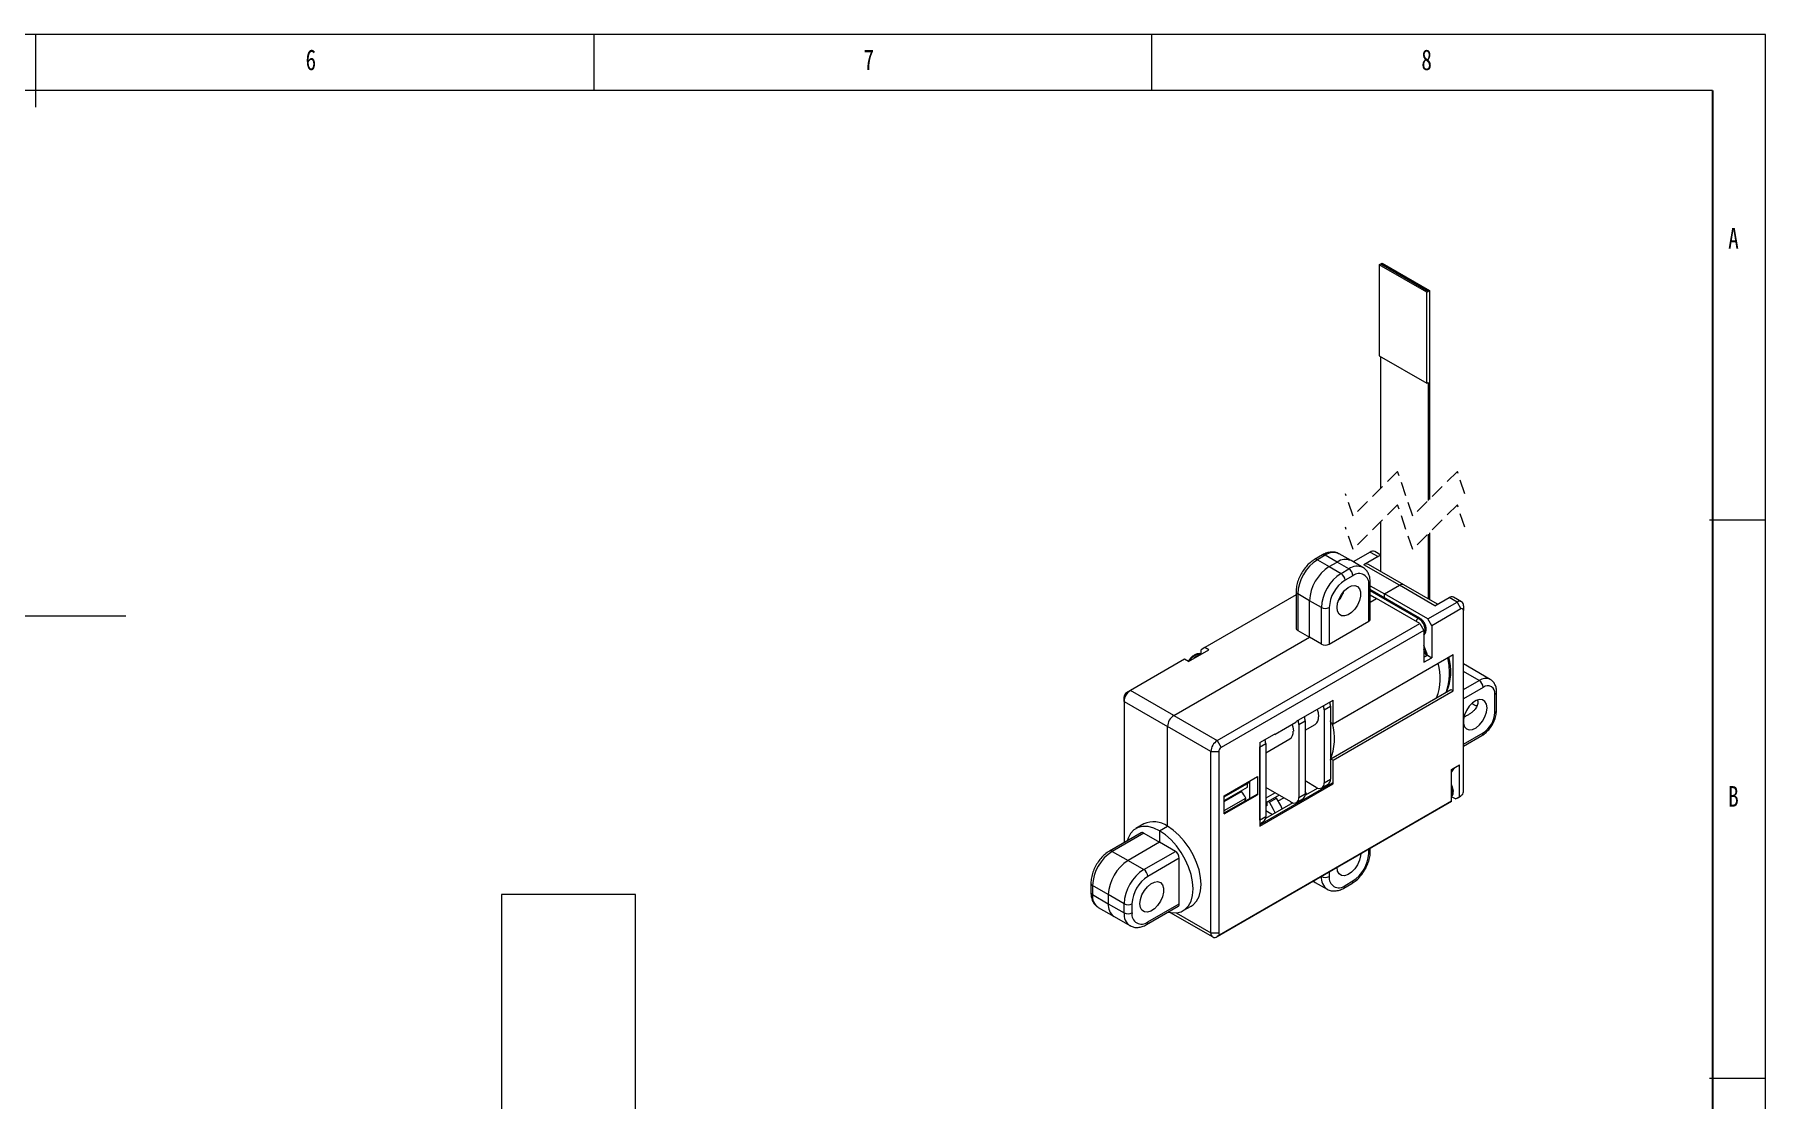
# Paper-space layout '시트1_KOR' of a CAD drawing. Header units: millimetres. Extents: x 5 to 415, y 5 to 292.
# Drawn here: x 259.9 to 415, y 196.6 to 292 of the extents above; entities that cross this region are included whole.
import ezdxf

# ---------------------------------------------------------------- set-up
doc = ezdxf.new("R2010")
doc.units = ezdxf.units.MM
doc.linetypes.add('CENTERX2', pattern=[20.32, 12.7, -2.54, 2.54, -2.54])
doc.linetypes.add('HIDDEN', pattern=[1.905, 1.27, -0.635])
doc.layers.add('CENTER_LINE', color=7, linetype='CENTERX2')
doc.layers.add('NOTES', color=7, linetype='Continuous')
doc.styles.add('SLDTEXTSTYLE1', font='TXT', dxfattribs={"width": 0.75})

psp = doc.layouts.new('시트1_KOR')

# ---------------------------------------------------------------- linework, layer by layer
at = {"color": 7, "linetype": 'Continuous', "lineweight": 18}
for p, q in [((415, 292), (5, 292)), ((260, 285.5), (260, 292)), ((310, 292), (310, 287)), ((360, 287), (360, 292)), ((415, 5), (415, 292)), ((410.25, 287), (10, 287)), ((380.542, 271.458), (380.648, 271.52)), ((380.648, 271.52), (384.89, 269.071)), ((380.4, 271.377), (380.542, 271.458)), ((384.643, 268.927), (380.4, 271.377)), ((380.4, 271.377), (380.4, 263.211)), ((384.784, 269.009), (380.542, 271.458)), ((380.542, 271.458), (384.784, 269.009)), ((384.643, 268.927), (384.784, 269.009)), ((384.643, 260.762), (384.643, 268.927)), ((384.784, 269.009), (384.89, 269.071)), ((384.784, 269.009), (384.784, 269.009)), ((384.89, 269.071), (384.89, 250.36)), ((380.4, 263.211), (384.643, 260.762)), ((380.542, 251.361), (380.542, 263.13)), ((384.643, 260.762), (384.784, 260.844)), ((384.784, 260.844), (384.784, 250.254)), ((380.542, 243.889), (380.542, 248.361)), ((415, 248.5), (410, 248.5)), ((384.784, 247.254), (384.784, 241.44)), ((384.89, 247.36), (384.89, 241.378)), ((375.307, 245.379), (374.599, 244.971)), ((375.557, 245.354), (374.849, 244.946)), ((376.617, 244.742), (375.557, 245.354)), ((377.867, 244.866), (376.806, 245.478)), ((379.587, 245.639), (378.057, 244.756)), ((380.294, 245.231), (379.021, 244.496)), ((379.587, 245.639), (380.294, 245.231)), ((380.542, 245.358), (379.987, 245.679)), ((374.849, 244.946), (375.91, 244.334)), ((375.91, 244.334), (376.617, 244.742)), ((375.91, 244.334), (376.971, 243.721)), ((377.678, 244.129), (376.617, 244.742)), ((376.971, 243.721), (377.678, 244.129)), ((378.928, 244.253), (377.867, 244.866)), ((382.203, 242.659), (379.021, 244.496)), ((382.603, 242.699), (379.421, 244.536)), ((372.935, 242.088), (372.935, 238.822)), ((378.031, 243.517), (377.324, 243.109)), ((379.446, 239.434), (379.446, 242.7)), ((379.592, 239.638), (379.592, 242.904)), ((379.592, 242.615), (380.86, 241.883)), ((384.034, 239.708), (379.592, 242.272)), ((380.86, 241.883), (382.203, 242.659)), ((385.385, 240.822), (382.203, 242.659)), ((385.62, 240.957), (382.603, 242.699)), ((372.935, 241.799), (364.773, 237.087)), ((374.142, 241.272), (373.082, 241.884)), ((373.082, 241.884), (373.082, 238.618)), ((375.203, 240.659), (374.142, 241.272)), ((374.142, 238.006), (374.142, 241.272)), ((375.203, 237.393), (375.203, 240.659)), ((375.91, 240.659), (375.91, 237.393)), ((379.592, 241.799), (380.153, 241.475)), ((379.592, 241.152), (380.153, 241.475)), ((384.042, 239.23), (380.153, 241.475)), ((384.749, 239.638), (380.86, 241.883)), ((380.86, 241.54), (380.86, 241.883)), ((384.749, 239.638), (387.365, 241.149)), ((387.719, 240.536), (385.102, 239.026)), ((385.385, 240.822), (386.658, 241.557)), ((387.365, 241.149), (386.658, 241.557)), ((387.765, 241.188), (387.058, 241.596)), ((387.365, 241.149), (387.719, 240.536)), ((387.931, 240.822), (387.931, 240.414)), ((365.869, 228.739), (384.042, 239.23)), ((375.91, 237.393), (379.446, 239.434)), ((384.042, 239.23), (384.395, 238.618)), ((385.102, 239.026), (384.749, 239.638)), ((385.102, 239.026), (385.102, 236.168)), ((387.931, 224.165), (387.931, 240.414)), ((361.98, 230.984), (374.142, 238.006)), ((384.395, 238.618), (366.223, 228.127)), ((373.082, 238.618), (374.142, 238.006)), ((375.203, 237.393), (374.142, 238.006)), ((384.395, 238.618), (384.395, 235.76)), ((384.395, 238.184), (384.497, 238.329)), ((362.935, 236.026), (358.091, 233.23)), ((363.288, 235.822), (362.935, 236.026)), ((363.288, 235.822), (365.127, 236.883)), ((364.773, 237.087), (364.42, 236.883)), ((364.42, 236.501), (364.42, 236.883)), ((365.127, 236.883), (364.773, 237.087)), ((376.264, 230.249), (387.012, 236.454)), ((384.717, 236.42), (384.395, 237.249)), ((384.395, 235.76), (385.102, 236.168)), ((384.709, 236.395), (385.102, 236.168)), ((387.012, 233.188), (387.012, 236.454)), ((390.345, 234.225), (387.931, 235.619)), ((358.091, 233.23), (357.737, 233.025)), ((361.98, 230.984), (358.091, 233.23)), ((376.058, 227.101), (386.807, 233.306)), ((376.264, 226.983), (387.012, 233.188)), ((386.807, 233.306), (387.012, 233.188)), ((390.759, 231.268), (390.759, 232.901)), ((390.906, 231.472), (390.906, 233.105)), ((357.525, 232.25), (357.525, 232.658)), ((357.525, 232.25), (361.414, 230.005)), ((357.525, 232.25), (357.525, 219.6)), ((372.976, 230.474), (376.264, 232.372)), ((375.45, 231.494), (376.016, 231.821)), ((375.45, 231.494), (375.45, 224.962)), ((376.016, 231.821), (376.016, 225.289)), ((376.264, 230.249), (376.264, 232.372)), ((365.303, 227.759), (361.414, 230.005)), ((361.414, 221.063), (361.414, 230.005)), ((361.98, 230.984), (365.869, 228.739)), ((372.905, 230.351), (371.066, 229.29)), ((372.905, 230.351), (372.976, 230.474)), ((373.188, 230.188), (373.753, 230.515)), ((373.188, 230.188), (373.188, 223.656)), ((373.753, 230.515), (373.753, 223.982)), ((373.753, 229.68), (374.645, 230.195)), ((376.058, 230.367), (376.016, 230.525)), ((376.058, 230.367), (376.264, 230.249)), ((365.869, 228.739), (366.223, 228.127)), ((369.652, 228.147), (370.218, 228.474)), ((369.652, 228.147), (369.652, 221.615)), ((369.688, 228.576), (370.996, 229.331)), ((369.688, 228.576), (369.688, 221.064)), ((370.218, 227.639), (372.382, 228.889)), ((370.218, 228.474), (370.218, 221.941)), ((370.996, 229.331), (371.066, 229.29)), ((371.066, 229.29), (370.996, 229.331)), ((387.931, 228.241), (389.595, 229.202)), ((365.303, 227.759), (366.011, 227.759)), ((365.303, 211.51), (365.303, 227.759)), ((366.011, 227.759), (366.011, 211.51)), ((376.016, 226.992), (376.058, 227.101)), ((376.058, 227.101), (376.264, 226.983)), ((376.264, 224.86), (376.264, 226.983)), ((386.87, 226.165), (387.577, 226.573)), ((387.577, 223.716), (387.577, 226.573)), ((366.506, 223.799), (369.475, 225.514)), ((368.768, 225.105), (368.768, 223.541)), ((369.475, 225.514), (369.475, 223.881)), ((374.743, 224.554), (373.753, 225.125)), ((375.45, 224.962), (376.016, 225.289)), ((386.87, 225.925), (387.109, 226.265)), ((386.87, 223.307), (386.87, 226.165)), ((366.506, 223.696), (368.588, 224.899)), ((366.506, 223.375), (368.59, 224.578)), ((369.416, 223.915), (366.506, 222.235)), ((366.506, 222.166), (369.475, 223.881)), ((366.506, 222.166), (366.506, 223.799)), ((366.506, 222.476), (368.448, 223.597)), ((369.475, 223.881), (369.416, 223.915)), ((376.158, 224.921), (369.688, 221.186)), ((369.688, 221.064), (376.264, 224.86)), ((372.481, 223.247), (370.218, 224.554)), ((371.066, 224.064), (370.218, 223.574)), ((371.42, 223.86), (370.218, 223.166)), ((370.557, 223.215), (371.193, 223.582)), ((371.066, 223.655), (371.193, 223.582)), ((371.342, 223.336), (371.835, 223.62)), ((372.981, 223.198), (373.546, 223.524)), ((373.188, 223.656), (373.753, 223.982)), ((374.903, 224.483), (373.735, 223.808)), ((375.243, 224.504), (375.809, 224.831)), ((375.708, 224.772), (375.804, 224.717)), ((376.158, 224.921), (376.264, 224.86)), ((386.957, 224.571), (386.87, 224.795)), ((387.224, 223.511), (386.87, 223.716)), ((387.224, 223.511), (387.577, 223.716)), ((387.365, 223.593), (387.224, 223.511)), ((387.365, 223.593), (387.719, 223.797)), ((387.577, 223.716), (387.719, 223.797)), ((386.517, 223.103), (365.869, 211.184)), ((366.223, 211.388), (386.87, 223.307)), ((366.506, 222.268), (368.363, 223.341)), ((369.652, 221.615), (370.218, 221.941)), ((372.64, 223.176), (370.2, 221.767)), ((370.218, 222.961), (370.324, 222.9)), ((370.218, 222.472), (370.819, 222.125)), ((370.324, 223.227), (370.324, 222.9)), ((370.43, 223.288), (370.557, 223.215)), ((386.87, 223.307), (386.517, 223.103)), ((359.043, 220.476), (356.215, 218.843)), ((359.293, 220.451), (356.465, 218.818)), ((359.29, 221.274), (358.582, 220.866)), ((359.293, 220.451), (360.707, 219.635)), ((360.707, 220.655), (361.414, 221.063)), ((360.707, 220.655), (360.707, 219.635)), ((369.688, 221.297), (370.011, 221.483)), ((356.465, 218.818), (357.879, 218.002)), ((360.707, 219.635), (357.879, 218.002)), ((359.293, 217.185), (362.122, 218.818)), ((362.122, 218.818), (360.707, 219.635)), ((379.592, 218.817), (379.592, 219.106)), ((357.879, 218.002), (359.293, 217.185)), ((362.475, 218.206), (359.647, 216.573)), ((362.475, 214.123), (362.475, 218.206)), ((354.55, 215.96), (354.55, 215.144)), ((356.111, 214.94), (354.697, 215.756)), ((354.697, 215.756), (354.697, 214.94)), ((374.47, 216.149), (374.66, 216.039)), ((374.495, 216.163), (374.66, 216.039)), ((374.66, 216.039), (375.721, 215.427)), ((377.221, 215.526), (377.928, 215.934)), ((377.324, 215.755), (378.031, 216.163)), ((301.729, 214.953), (301.729, 187.082)), ((313.729, 214.952), (301.729, 214.953)), ((313.729, 189.907), (313.729, 214.952)), ((354.697, 214.94), (356.111, 214.123)), ((357.525, 214.124), (356.111, 214.94)), ((356.111, 214.94), (356.111, 214.123)), ((356.111, 214.123), (357.525, 213.307)), ((357.525, 213.307), (357.525, 214.124)), ((358.232, 214.124), (358.232, 213.307)), ((359.647, 212.49), (362.475, 214.123)), ((355.215, 213.795), (356.629, 212.979)), ((356.629, 212.979), (358.043, 212.162)), ((359.543, 212.261), (362.371, 213.894)), ((361.658, 213.344), (365.469, 211.144)), ((362.832, 213.504), (363.539, 213.912)), ((365.303, 211.51), (366.011, 211.51)), ((365.869, 211.184), (366.223, 211.388)), ((410, 198.5), (415, 198.5))]:
    psp.add_line(p, q, dxfattribs=at)
at = {"color": 7, "linetype": 'HIDDEN', "lineweight": 18}
for p, q in [((382.041, 252.861), (378.041, 248.861)), ((383.391, 248.861), (382.041, 252.861)), ((387.391, 252.861), (383.391, 248.861)), ((388.065, 250.861), (387.391, 252.861)), ((378.041, 248.861), (377.367, 250.861)), ((382.041, 249.861), (378.041, 245.861)), ((383.391, 245.861), (382.041, 249.861)), ((387.391, 249.861), (383.391, 245.861)), ((388.065, 247.861), (387.391, 249.861)), ((378.041, 245.861), (377.367, 247.861))]:
    psp.add_line(p, q, dxfattribs=at)
at = {"color": 8, "linetype": 'Continuous', "lineweight": 18}
for p, q in [((383.884, 239.693), (379.592, 242.171)), ((384.325, 239.475), (384.278, 239.502)), ((384.435, 238.273), (384.395, 238.255)), ((384.395, 238.216), (384.435, 238.273)), ((384.621, 236.328), (384.395, 236.909)), ((389.345, 234.126), (387.931, 234.942)), ((387.931, 233.309), (389.345, 234.126)), ((389.699, 233.513), (387.931, 232.493)), ((387.931, 228.41), (389.699, 229.431)), ((387.047, 226.209), (386.87, 225.957)), ((366.506, 223.285), (368.048, 224.175)), ((379.446, 218.612), (379.446, 219.021)), ((375.203, 216.571), (375.203, 216.572)), ((375.203, 216.572), (375.203, 216.571)), ((375.91, 216.98), (375.91, 216.571)), ((362.186, 213.31), (365.303, 211.51))]:
    psp.add_line(p, q, dxfattribs=at)
at = {"color": 7, "linetype": 'Continuous', "lineweight": 18, "flags": 128}
for points in [[(376.664, 240.325), (376.617, 240.659), (376.664, 241.048), (376.801, 241.456), (377.017, 241.847), (377.29, 242.188), (377.599, 242.447), (377.914, 242.602), (378.208, 242.638), (378.455, 242.554), (378.633, 242.355), (378.727, 242.06), (378.727, 241.695), (378.633, 241.292), (378.455, 240.887), (378.208, 240.517), (377.914, 240.214), (377.599, 240.004), (377.29, 239.908), (377.017, 239.932), (376.801, 240.076), (376.664, 240.325)], [(374.826, 231.542), (374.908, 231.27), (374.955, 230.882)], [(390.005, 231.288), (390.052, 231.676), (390.005, 232.01), (389.868, 232.26), (389.653, 232.403), (389.379, 232.428), (389.071, 232.331), (388.756, 232.122), (388.461, 231.818), (388.214, 231.448), (388.036, 231.044), (387.943, 230.641), (387.943, 230.276), (388.036, 229.981), (388.214, 229.782), (388.461, 229.697), (388.756, 229.734), (389.071, 229.888), (389.379, 230.147), (389.653, 230.488), (389.868, 230.88), (390.005, 231.288)], [(372.588, 230.168), (372.646, 229.964), (372.693, 229.576)], [(368.588, 224.899), (368.533, 224.964), (368.53, 224.968)], [(371.701, 222.634), (371.565, 222.922), (371.193, 223.582)], [(373.893, 223.9), (373.757, 224.188), (373.753, 224.195)], [(371.065, 222.267), (370.929, 222.555), (370.557, 223.215)], [(360.707, 220.655), (360.185, 220.904), (359.679, 221.039), (359.205, 221.058), (358.776, 220.959), (358.405, 220.745), (358.105, 220.423), (357.883, 220.002), (357.805, 219.761)], [(361.487, 213.383), (361.735, 213.331), (362.21, 213.312), (362.639, 213.411), (363.009, 213.625), (363.31, 213.947), (363.531, 214.368), (363.667, 214.874), (363.712, 215.45), (363.667, 216.079), (363.531, 216.742), (363.31, 217.418), (363.009, 218.087), (362.639, 218.728), (362.21, 219.323), (361.735, 219.853), (361.229, 220.301), (360.707, 220.655)], [(363.539, 213.912), (363.717, 214.034), (364.017, 214.356), (364.238, 214.776), (364.374, 215.282), (364.42, 215.858), (364.374, 216.487), (364.238, 217.15), (364.017, 217.826), (363.717, 218.495), (363.346, 219.136), (362.917, 219.731), (362.442, 220.261), (361.936, 220.71), (361.414, 221.063)], [(378.739, 218.613), (378.727, 218.423), (378.633, 218.02), (378.455, 217.616), (378.208, 217.246), (377.914, 216.942), (377.599, 216.733), (377.29, 216.636), (377.017, 216.661), (376.801, 216.804), (376.664, 217.054), (376.617, 217.388)], [(358.987, 213.79), (358.94, 214.123), (358.987, 214.512), (359.124, 214.92), (359.339, 215.312), (359.613, 215.652), (359.921, 215.911), (360.236, 216.066), (360.531, 216.103), (360.778, 216.018), (360.956, 215.819), (361.049, 215.524), (361.049, 215.159), (360.956, 214.756), (360.778, 214.352), (360.531, 213.981), (360.236, 213.678), (359.921, 213.469), (359.613, 213.372), (359.339, 213.396), (359.124, 213.54), (358.987, 213.79)], [(374.66, 216.039), (374.66, 216.039), (374.495, 216.163)]]:
    psp.add_lwpolyline(points, dxfattribs=at)
at = {"color": 8, "linetype": 'Continuous', "lineweight": 18, "flags": 128}
for points in [[(384.435, 238.273), (384.473, 238.301), (384.497, 238.329)], [(386.87, 224.484), (386.899, 224.502), (386.928, 224.524), (386.948, 224.544), (386.957, 224.56), (386.957, 224.571)]]:
    psp.add_lwpolyline(points, dxfattribs=at)
at = {"color": 8, "linetype": 'Continuous', "lineweight": 18}
for centre, radius, start, end in [((375.41, 245.15), 0.251, 54.38225, 114.30704), ((376.289, 244.332), 1.257, 65.69279, 125.61765), ((374.703, 244.741), 0.252, 54.38429, 114.29158), ((378.411, 243.105), 1.26, 66.10654, 125.58153), ((373.185, 242.113), 0.251, 185.71023, 245.62448), ((379.342, 242.929), 0.251, 294.37619, 354.28977), ((384.135, 239.303), 0.464, 122.69753, 163.61504), ((383.971, 239.581), 0.142, 63.6132, 127.67134), ((364.39, 235.383), 1.114, 86.64917, 153.34543), ((364.608, 235.333), 1.12, 105.22257, 134.77208), ((389.931, 233.307), 1.007, 65.83608, 125.60497), ((390.656, 233.13), 0.251, 294.37592, 354.29079), ((390.656, 231.497), 0.251, 294.37464, 354.30545), ((371.308, 228.896), 5.074, 338.11641, 15.99857), ((389.456, 229.403), 0.244, 304.66682, 6.64522), ((386.123, 224.106), 0.824, 334.96631, 25.03369), ((356.319, 218.625), 0.242, 53.00821, 115.69706), ((379.342, 218.841), 0.251, 294.37413, 354.30545), ((354.79, 215.977), 0.24, 184.04456, 247.26), ((376.425, 216.436), 1.23, 173.66284, 235.40357), ((377.074, 215.73), 0.252, 305.70612, 5.61947), ((377.781, 216.138), 0.252, 305.71019, 5.61908), ((354.801, 215.169), 0.251, 185.69546, 245.62396), ((355.888, 214.789), 1.201, 172.79556, 235.8924), ((358.748, 213.171), 1.23, 173.66283, 235.40358), ((359.396, 212.466), 0.252, 305.70598, 5.6198)]:
    psp.add_arc(centre, radius, start, end, dxfattribs=at)
at = {"color": 7, "linetype": 'Continuous', "lineweight": 18}
for centre, radius, start, end in [((379.821, 245.312), 0.402, 65.69283, 125.6176), ((380.562, 244.807), 0.502, 92.31471, 122.26608), ((376.92, 241.709), 3.842, 122.60549, 177.3945), ((377.98, 241.097), 3.842, 122.60549, 177.39452), ((379.041, 240.485), 3.842, 122.60547, 177.39452), ((377.349, 243.72), 1.257, 65.69299, 125.61745), ((376.557, 243.074), 0.768, 2.60548, 57.3945), ((377.264, 243.482), 0.768, 2.60553, 57.39445), ((378.583, 242.84), 0.873, 350.78591, 129.2033), ((379.256, 244.169), 0.402, 65.69283, 125.6176), ((378.981, 240.52), 3.074, 122.60549, 177.39449), ((374.83, 242.916), 2.522, 318.56151, 341.534), ((374.816, 242.924), 2.538, 318.6345, 341.37089), ((382.438, 242.332), 0.402, 65.69342, 125.61727), ((375.557, 241.342), 0.769, 242.60971, 297.39029), ((386.892, 241.23), 0.402, 65.69314, 125.61756), ((387.586, 240.878), 0.349, 350.78576, 129.20356), ((387.802, 240.435), 0.131, 350.7861, 129.20332), ((379.342, 239.663), 0.251, 294.37484, 354.30524), ((383.313, 238.654), 1.186, 341.2216, 61.18975), ((373.185, 238.847), 0.251, 185.69499, 245.62486), ((375.557, 238.076), 0.769, 242.60971, 297.39029), ((383.996, 237.448), 1.282, 288.15895, 299.17245), ((384.574, 236.473), 0.152, 287.89438, 339.73728), ((381.59, 234.84), 5.114, 339.65729, 15.11745), ((381.959, 234.955), 4.846, 337.37769, 15.32443), ((380.046, 234.698), 6.648, 0.34554, 12.83147), ((380.742, 234.35), 5.114, 339.6573, 15.11748), ((358.753, 232.194), 1.229, 122.60529, 177.39463), ((357.986, 232.637), 0.461, 122.60503, 177.39498), ((388.931, 233.479), 0.768, 2.60574, 57.39438), ((390.113, 233.006), 0.655, 350.78576, 129.20332), ((374.175, 231.471), 1.276, 1.05044, 18.05588), ((374.74, 231.797), 1.276, 1.05017, 18.05105), ((388.457, 231.373), 2.305, 302.6054, 357.39461), ((362.643, 229.949), 1.229, 122.60551, 177.39451), ((371.912, 230.165), 1.276, 1.05104, 18.05528), ((372.478, 230.491), 1.276, 1.05047, 18.05585), ((374.225, 230.799), 0.735, 304.82238, 6.48977), ((366.532, 227.704), 1.229, 122.60558, 177.39439), ((366.471, 227.739), 0.461, 122.60555, 177.39447), ((368.942, 228.45), 1.276, 1.05103, 18.0553), ((371.962, 229.492), 0.735, 304.82236, 6.48978), ((368.814, 225.355), 0.434, 236.45074, 263.94534), ((375.019, 224.892), 0.437, 230.79702, 9.21371), ((375.545, 225.226), 0.475, 303.72562, 7.58665), ((386.924, 226.436), 0.258, 263.41067, 298.32151), ((386.953, 226.374), 0.19, 299.58365, 342.88519), ((367.598, 223.794), 0.591, 40.24253, 48.07239), ((365.301, 221.849), 3.6, 29.05753, 40.2605), ((365.491, 224.431), 3.073, 339.21877, 344.25033), ((363.42, 224.719), 5.172, 358.43694, 1.99259), ((372.757, 223.586), 0.437, 230.79636, 9.21436), ((373.266, 223.927), 0.49, 304.81614, 6.49611), ((387.47, 224.186), 0.461, 302.60505, 357.39471), ((369.746, 221.879), 0.476, 303.76159, 7.55069), ((359.147, 220.247), 0.251, 54.38211, 114.30716), ((360.176, 219.392), 2.08, 53.4701, 115.2195), ((358.535, 215.582), 3.842, 122.60537, 177.39459), ((361.707, 218.171), 0.768, 2.6057, 57.39444), ((359.949, 214.765), 3.842, 122.60539, 177.39457), ((361.363, 213.949), 3.842, 122.60541, 177.39458), ((358.879, 216.538), 0.768, 2.60512, 57.39501), ((376.375, 218.752), 3.074, 302.60538, 357.39463), ((361.303, 213.984), 3.074, 122.60549, 177.39453), ((375.557, 217.254), 0.768, 242.60871, 297.39129), ((376.772, 216.432), 0.873, 170.78602, 309.20303), ((357.302, 213.973), 1.201, 172.79556, 235.8924), ((357.338, 213.989), 1.234, 173.74978, 234.93817), ((357.879, 214.806), 0.769, 242.60969, 297.39031), ((362.24, 214.092), 0.237, 303.69035, 7.62169), ((357.879, 213.989), 0.769, 242.60969, 297.39031), ((359.095, 213.167), 0.873, 170.786, 309.20304), ((365.648, 211.454), 0.349, 170.78574, 309.20334), ((366.14, 211.489), 0.131, 170.7859, 309.20277)]:
    psp.add_arc(centre, radius, start, end, dxfattribs=at)
for points, knots in [([(376.807, 245.461), (376.743, 245.5), (376.576, 245.602), (376.255, 245.651), (375.879, 245.621), (375.559, 245.515), (375.374, 245.415), (375.307, 245.379)], [0, 0, 0, 0, 0.1412223, 0.3683879, 0.6008995, 0.8546113, 1, 1, 1, 1]), ([(374.599, 244.971), (374.526, 244.925), (374.313, 244.792), (373.993, 244.511), (373.657, 244.12), (373.373, 243.679), (373.149, 243.205), (372.997, 242.715), (372.939, 242.339), (372.936, 242.131), (372.935, 242.088)], [0, 0, 0, 0, 0.07461715, 0.21777604, 0.36719162, 0.51961243, 0.67164181, 0.82008554, 0.96274161, 1, 1, 1, 1]), ([(379.592, 242.904), (379.589, 242.989), (379.582, 243.223), (379.5, 243.576), (379.314, 243.918), (379.116, 244.146), (378.962, 244.221), (378.913, 244.245)], [0, 0, 0, 0, 0.15972459, 0.44485023, 0.67724372, 0.89687311, 1, 1, 1, 1]), ([(384.497, 238.329), (384.526, 238.38), (384.595, 238.501), (384.62, 238.737), (384.575, 239.012), (384.451, 239.29), (384.272, 239.539), (384.11, 239.654), (384.034, 239.708)], [0, 0, 0, 0, 0.110565, 0.2590931, 0.4331674, 0.6284352, 0.8261701, 1, 1, 1, 1]), ([(364.42, 236.501), (364.407, 236.507), (364.32, 236.55), (364.118, 236.526), (363.852, 236.436), (363.589, 236.243), (363.389, 236.036), (363.299, 235.882), (363.27, 235.832)], [0, 0, 0, 0, 0.02875007, 0.20411038, 0.39788568, 0.62591789, 0.87919935, 1, 1, 1, 1]), ([(390.906, 233.105), (390.903, 233.183), (390.896, 233.383), (390.818, 233.69), (390.644, 233.981), (390.475, 234.163), (390.358, 234.211), (390.339, 234.218)], [0, 0, 0, 0, 0.1786266, 0.4572283, 0.7110965, 0.954166, 1, 1, 1, 1]), ([(389.221, 232.156), (389.218, 232.097), (389.21, 231.978), (389.149, 231.805), (389.057, 231.641), (388.951, 231.506), (388.843, 231.395), (388.741, 231.304), (388.629, 231.217), (388.512, 231.135), (388.389, 231.058), (388.262, 230.985), (388.131, 230.914), (388.038, 230.866), (387.989, 230.841), (387.985, 230.839)], [0, 0, 0, 0, 0.0922385, 0.1885885, 0.2859133, 0.3886858, 0.4586983, 0.5311125, 0.6052546, 0.6814849, 0.7573056, 0.8347238, 0.9129394, 0.9920645, 1, 1, 1, 1]), ([(389.154, 231.838), (389.136, 231.841), (389.035, 231.858), (388.881, 231.932), (388.763, 232.021), (388.712, 232.06)], [0, 0, 0, 0, 0.1074464, 0.616687, 1, 1, 1, 1]), ([(389.193, 232.358), (389.196, 232.35), (389.216, 232.285), (389.219, 232.216), (389.221, 232.156)], [0, 0, 0, 0, 0.1241888, 1, 1, 1, 1]), ([(389.595, 229.202), (389.662, 229.244), (389.856, 229.366), (390.14, 229.629), (390.428, 229.993), (390.66, 230.403), (390.824, 230.838), (390.898, 231.201), (390.904, 231.412), (390.906, 231.472)], [0, 0, 0, 0, 0.0872518, 0.2517841, 0.4229739, 0.5963494, 0.7676812, 0.9335731, 1, 1, 1, 1]), ([(386.846, 223.729), (386.871, 223.749), (386.951, 223.812), (387.02, 223.989), (387.046, 224.231), (387.008, 224.432), (386.966, 224.545), (386.957, 224.571)], [0, 0, 0, 0, 0.10387915, 0.33392705, 0.59841998, 0.91088622, 1, 1, 1, 1]), ([(356.215, 218.843), (356.142, 218.797), (355.928, 218.665), (355.608, 218.383), (355.273, 217.993), (354.988, 217.551), (354.765, 217.077), (354.613, 216.588), (354.555, 216.211), (354.551, 216.003), (354.55, 215.96)], [0, 0, 0, 0, 0.0746173, 0.2177757, 0.3671917, 0.5196128, 0.6716415, 0.8200851, 0.9627421, 1, 1, 1, 1]), ([(377.928, 215.934), (378.001, 215.98), (378.214, 216.112), (378.534, 216.394), (378.87, 216.784), (379.154, 217.226), (379.378, 217.7), (379.53, 218.189), (379.588, 218.566), (379.591, 218.774), (379.592, 218.817)], [0, 0, 0, 0, 0.07461717, 0.21777566, 0.36719184, 0.51961264, 0.67164155, 0.82008503, 0.96274215, 1, 1, 1, 1]), ([(354.55, 215.144), (354.553, 215.06), (354.561, 214.826), (354.643, 214.472), (354.829, 214.13), (355.022, 213.906), (355.17, 213.833), (355.214, 213.812)], [0, 0, 0, 0, 0.1614427, 0.4496351, 0.6845265, 0.906517, 1, 1, 1, 1]), ([(375.735, 215.435), (375.794, 215.399), (375.956, 215.301), (376.273, 215.254), (376.648, 215.284), (376.968, 215.39), (377.153, 215.489), (377.221, 215.526)], [0, 0, 0, 0, 0.1319861, 0.3615946, 0.5966069, 0.8530472, 1, 1, 1, 1]), ([(358.057, 212.171), (358.117, 212.135), (358.279, 212.036), (358.595, 211.989), (358.971, 212.019), (359.291, 212.125), (359.476, 212.225), (359.543, 212.261)], [0, 0, 0, 0, 0.1319862, 0.3615948, 0.5966067, 0.8530472, 1, 1, 1, 1])]:
    psp.add_open_spline(points, degree=3, knots=knots, dxfattribs=at)
at = {"layer": 'CENTER_LINE', "linetype": 'CENTERX2', "lineweight": 18}
psp.add_line((268.045, 239.89), (177.759, 239.89), dxfattribs=at)
at = {"layer": 'NOTES', "color": 7}
psp.add_line((410.25, 287), (410.25, 10), dxfattribs=at)

# ---------------------------------------------------------------- texts
at = {"color": 7, "linetype": 'Continuous', "lineweight": 0, "char_height": 1.852, "attachment_point": 1, "style": 'SLDTEXTSTYLE1'}
for s, insert in [('6', (284.167, 290.668)), ('7', (334.167, 290.668)), ('8', (384.167, 290.668)), ('A', (411.667, 274.668)), ('B', (411.667, 224.668))]:
    psp.add_mtext(s, dxfattribs=dict(at, insert=insert))

doc.saveas('drawing.dxf')
